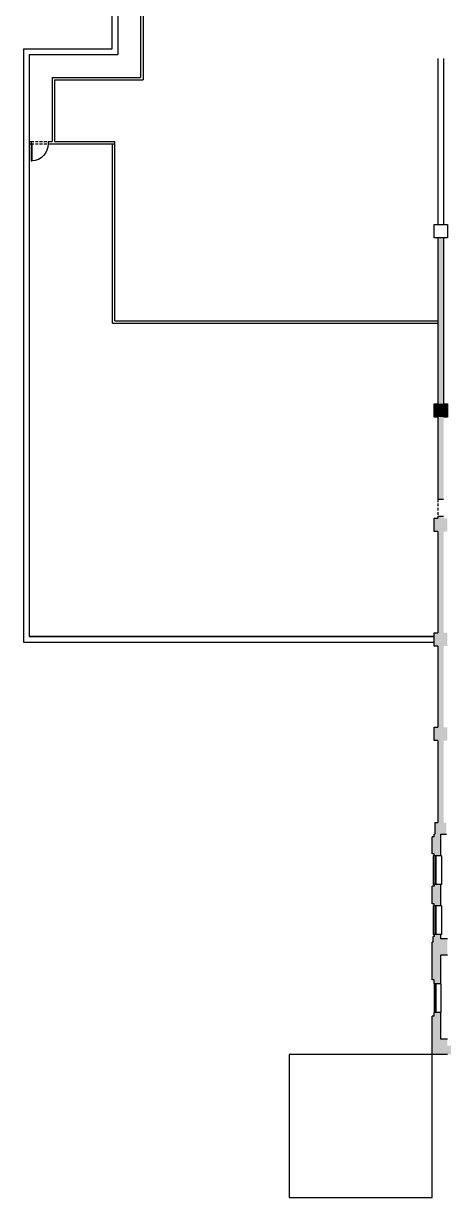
# Model space of a CAD drawing. Header units: inches. Extents: x -858 to 3182, y -300 to 4549.
# Drawn here: x -858 to 24, y -300 to 2161 of the extents above; entities that cross this region are included whole.
import ezdxf

# ---------------------------------------------------------------- set-up
doc = ezdxf.new("R2010")
doc.units = ezdxf.units.IN
doc.header["$LTSCALE"] = 48
doc.header["$MEASUREMENT"] = 0
doc.linetypes.add('HIDDEN2', pattern=[0.1875, 0.125, -0.0625])
for name, color, linetype in [('A-CAS', 1, 'Continuous'), ('A-DOOR', 1, 'Continuous'), ('A-EXT', 5, 'Continuous'), ('A-hdr', 9, 'HIDDEN2'), ('A-HTC-COL', 9, 'Continuous'), ('A-PAR', 6, 'Continuous'), ('A-ROF', 6, 'Continuous'), ('A-WIN', 1, 'Continuous')]:
    doc.layers.add(name, color=color, linetype=linetype)

# ---------------------------------------------------------------- blocks, each defined once
blk = doc.blocks.new('x-dor36')
blk.add_lwpolyline([(2, 36), (2, 0), (0, 0), (0, 36)], close=True)
at = {"color": 8}
blk.add_arc((-0.1, 0), 36.1, 0.0689, 86.658, dxfattribs=at)

msp = doc.modelspace()

# ---------------------------------------------------------------- hatches: boundary and pattern name
at = {"layer": 'A-HTC-COL'}
for points in [[(24, 1712), (12, 1712), (12, 1364), (24, 1364)], [(32, 1364), (4, 1364), (4, 1336), (32, 1336)], [(24, 1336), (12, 1336), (12, 1164), (24, 1164), (24, 1180)], [(32, 884), (24, 884), (24, 1096), (32, 1096), (32, 1124), (24, 1124), (24, 1128), (12, 1128), (12, 1124), (4, 1124), (4, 1096), (12, 1096), (12, 884), (4, 884), (4, 856), (12, 856), (12, 686), (4, 686), (4, 658), (12, 658), (12, 486), (6, 486), (6, 462), (4, 462), (4, 456), (0, 456), (0, 420.5), (4, 420.5), (4, 416.5), (18, 416.5), (18, 462), (30, 462), (30, 486), (24, 486), (24, 658), (32, 658), (32, 686), (24, 686), (24, 856), (32, 856)], [(0, 315.5), (4, 315.5), (4, 311.5), (18, 311.5), (18, 356.5), (4, 356.5), (4, 352.5), (0, 352.5)], [(32, 242), (18, 242), (18, 251.5), (4, 251.5), (4, 247.5), (2, 247.5), (2, 235.5), (0, 235.5), (0, 156), (4, 156), (4, 148), (18, 148), (18, 208), (32, 208)], [(18, 32), (18, 88), (4, 88), (4, 80), (0, 80), (0, 32), (0, 0), (32, 0), (80, 0), (80, 4), (88, 4), (88, 18), (87.5, 18), (87.5, 18), (32, 18), (32, 32)]]:
    msp.add_hatch(color=256, dxfattribs=at).paths.add_polyline_path(points)

# ---------------------------------------------------------------- linework, layer by layer
at = {"layer": 'A-CAS', "const_width": 0.0312}
msp.add_lwpolyline([(18, 439.3), (48, 439.3), (48, 260), (145, 260), (145, 365.4), (175, 365.4)], dxfattribs=at)
at = {"layer": 'A-EXT'}
for p, q in [((-660, 2534.8), (-660, 2096)), ((-612, 2489.8), (-612, 2048)), ((-607, 2484.8), (-607, 2043)), ((12, 2088), (12, 1740)), ((12, 2088), (12, 1740)), ((24, 2088), (24, 1740)), ((24, 2088), (24, 1740)), ((-798, 2048), (-798, 1914)), ((-798, 2048), (-612, 2048)), ((-793, 2043), (-607, 2043)), ((-793, 2043), (-793, 1914)), ((-846, 1914), (-842, 1914)), ((-846, 1909), (-842, 1909)), ((-842, 1914), (-842, 1909)), ((-806, 1914), (-806, 1909)), ((-806, 1914), (-798, 1914)), ((-806, 1909), (-666, 1909)), ((-793, 1914), (-666, 1914)), ((-671, 1533), (-671, 1909)), ((-666, 1538), (-666, 1914)), ((12, 1712), (12, 1364)), ((24, 1712), (24, 1364)), ((-671, 1533), (12, 1533)), ((-666, 1538), (12, 1538)), ((12, 1336), (12, 1164)), ((12, 1128), (12, 1124)), ((12, 1128), (24, 1128)), ((12, 1096), (12, 884)), ((12, 856), (12, 686)), ((12, 658), (12, 486)), ((6, 486), (12, 486)), ((6, 486), (6, 462)), ((0, 420.5), (0, 456)), ((4, 456), (0, 456)), ((4, 456), (4, 462)), ((4, 462), (6, 462)), ((18, 416.5), (18, 462)), ((18, 462), (30, 462)), ((4, 420.5), (0, 420.5)), ((4, 420.5), (0, 420.5)), ((4, 416.5), (4, 420.5)), ((4, 416.5), (4, 420.5)), ((19.8, 416.5), (2, 416.5)), ((2, 416.5), (2, 356.5)), ((18, 416.5), (4, 416.5)), ((18, 416.5), (4, 416.5)), ((19.8, 416.5), (19.8, 356.5)), ((4, 352.5), (0, 352.5)), ((0, 315.5), (0, 352.5)), ((4, 352.5), (0, 352.5)), ((19.8, 356.5), (2, 356.5)), ((18, 356.5), (4, 356.5)), ((4, 356.5), (4, 352.5)), ((4, 356.5), (4, 352.5)), ((18, 356.5), (4, 356.5)), ((18, 311.5), (18, 356.5)), ((4, 315.5), (0, 315.5)), ((4, 315.5), (0, 315.5)), ((19.8, 311.5), (2, 311.5)), ((2, 311.5), (2, 251.5)), ((4, 311.5), (4, 315.5)), ((4, 311.5), (4, 315.5)), ((18, 311.5), (4, 311.5)), ((18, 311.5), (4, 311.5)), ((19.8, 311.5), (19.8, 251.5)), ((19.8, 251.5), (2, 251.5)), ((2, 235.5), (2, 247.5)), ((4, 247.5), (2, 247.5)), ((4, 247.5), (2, 247.5)), ((2, 235.5), (2, 247.5)), ((18, 251.5), (4, 251.5)), ((4, 251.5), (4, 247.5)), ((4, 251.5), (4, 247.5)), ((18, 251.5), (4, 251.5)), ((18, 242), (18, 251.5)), ((2, 235.5), (0, 235.5)), ((0, 156), (0, 235.5)), ((2, 235.5), (0, 235.5)), ((32, 242), (18, 242)), ((18, 148), (18, 208)), ((32, 208), (18, 208)), ((4, 156), (0, 156)), ((4, 148), (4, 156)), ((18, 148), (4, 148)), ((4, 148), (4, 88)), ((18, 148), (18, 88)), ((8, 146), (4, 146)), ((4, 80), (0, 80)), ((0, 32), (0, 80)), ((8, 90), (4, 90)), ((18, 88), (4, 88)), ((4, 80), (4, 88)), ((18, 32), (18, 88)), ((0, 0), (0, 32)), ((32, 32), (18, 32)), ((32, 0), (0, 0))]:
    msp.add_line(p, q, dxfattribs=at)
msp.add_lwpolyline([(32, 1712), (4, 1712), (4, 1740), (32, 1740)], close=True, dxfattribs=at)
msp.add_lwpolyline([(32, 1712), (4, 1712), (4, 1740), (32, 1740)], close=True, dxfattribs=at)
for points in [[(12, 1336), (4, 1336), (4, 1364), (12, 1364)], [(24, 1364), (32, 1364), (32, 1336), (24, 1336)], [(12, 1096), (4, 1096), (4, 1124), (12, 1124)], [(12, 856), (4, 856), (4, 884), (12, 884)], [(12, 658), (4, 658), (4, 686), (12, 686)]]:
    msp.add_lwpolyline(points, dxfattribs=at)
at = {"layer": 'A-hdr'}
for p, q in [((-842, 1914), (-806, 1914)), ((-842, 1909), (-806, 1909)), ((12, 1164), (12, 1128))]:
    msp.add_line(p, q, dxfattribs=at)
at = {"layer": 'A-PAR'}
for p, q in [((12, 1164), (24, 1164)), ((12, 1128), (24, 1128))]:
    msp.add_line(p, q, dxfattribs=at)
at = {"layer": 'A-ROF'}
for p, q in [((-672, 2108), (-672, 2614.5)), ((-660, 2608.8), (-660, 2096)), ((-858, 2108), (-858, 864)), ((-858, 2108), (-672, 2108)), ((-846, 2096), (-846, 876)), ((-846, 2096), (-660, 2096)), ((-858, 864), (4, 864)), ((-846, 876), (4, 876)), ((4, 876), (-846, 876))]:
    msp.add_line(p, q, dxfattribs=at)
at = {"layer": 'A-WIN'}
for p, q in [((6, 416.5), (6, 356.5)), ((8, 416.5), (8, 356.5)), ((6, 311.5), (6, 251.5)), ((8, 311.5), (8, 251.5)), ((8, 148), (8, 88)), ((6, 146), (6, 90))]:
    msp.add_line(p, q, dxfattribs=at)
at = {"layer": 'DEFPOINTS'}
for points in [[(0, 0), (-300, 0), (-300, -300), (0, -300)], [(-300, -300), (0, -300), (0, 0), (-300, 0)], [(0, 0), (-300, 0), (-300, -300), (0, -300)]]:
    msp.add_lwpolyline(points, close=True, dxfattribs=at)

# ---------------------------------------------------------------- block references
at = {"layer": 'A-DOOR', "xscale": -1, "rotation": 180.0002984957648}
msp.add_blockref('x-dor36', (-842, 1909), dxfattribs=at)

doc.saveas('drawing.dxf')
